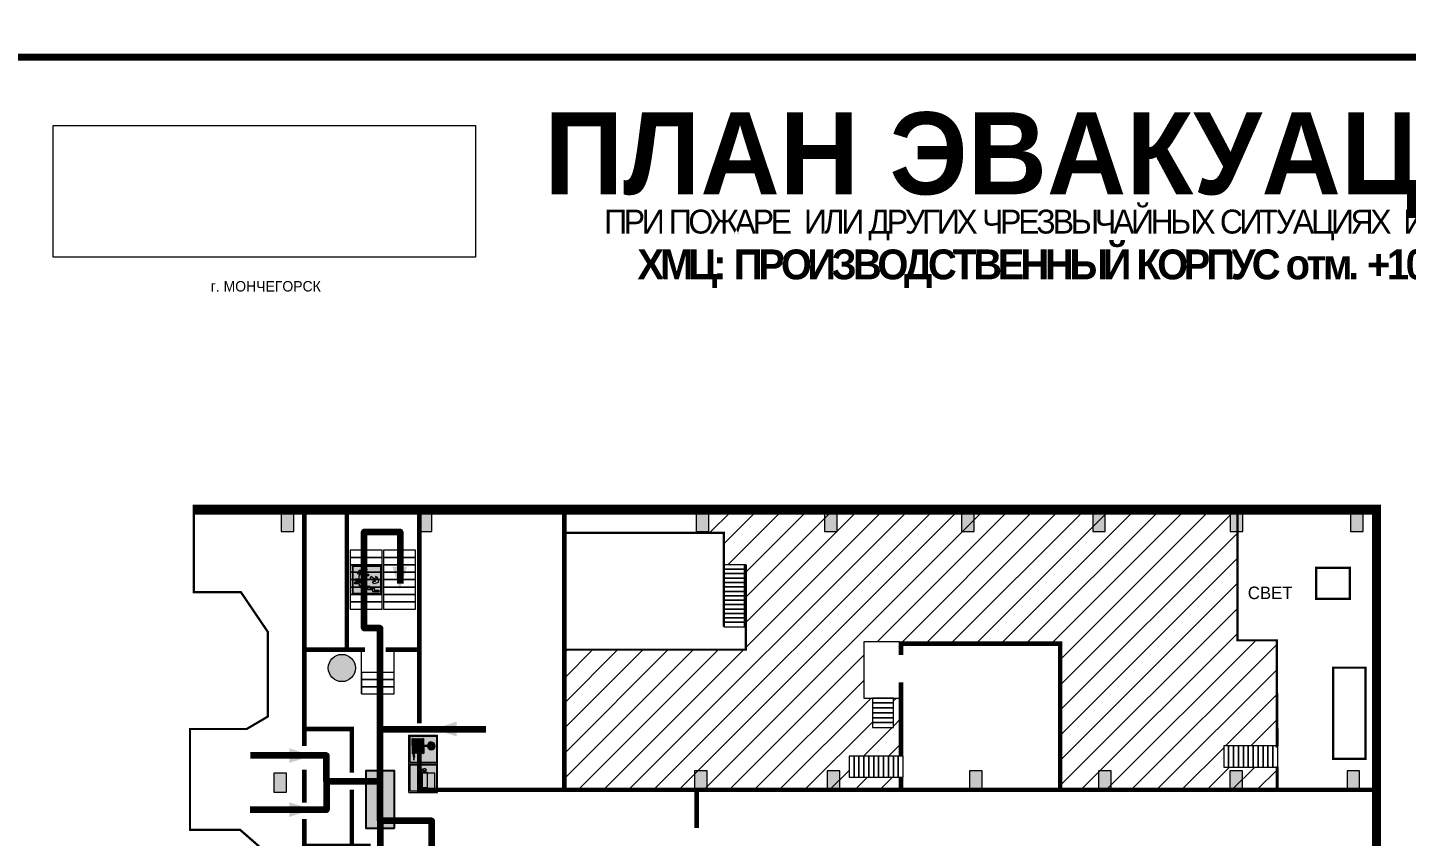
# Model space of a CAD drawing. Header units: millimetres. Extents: x 13114 to 67229, y 22859 to 38520.
# Drawn here: x 24053.7 to 24423.1, y 30291.7 to 30508.5 of the extents above; entities that cross this region are included whole.
import ezdxf

# ---------------------------------------------------------------- set-up
doc = ezdxf.new("R2010")
doc.units = ezdxf.units.MM
doc.layers.add('План_Штампы', color=7, linetype='Continuous')
doc.styles.add('обычный', font='arial.ttf')
picture_1 = doc.add_image_def('image1.jpg', size_in_pixel=(337, 105))

# ---------------------------------------------------------------- blocks, each defined once
blk = doc.blocks.new('A$C7B8C2D5B')
at = {"lineweight": 0}
h = blk.add_hatch(color=5, dxfattribs=at)
h.dxf.hatch_style = 1
h.paths.add_polyline_path([(1.4, -3.02, 1), (-2.11, -3.02, 1)])
at = {"color": 5, "lineweight": 0}
blk.add_circle((-0.36, -3.02), 1.75, dxfattribs=at)
blk = doc.blocks.new('A$C3AD82952')
at = {"true_color": 0xf5f5ff}
h = blk.add_hatch(color=7, dxfattribs=at)
h.dxf.hatch_style = 1
h.paths.add_polyline_path([(8.21, 8.73, 0.414214), (7.89, 9.05), (7.22, 9.05), (7.22, 9.92), (7.59, 9.92, 1), (7.57, 10.36), (7.22, 10.36), (7.22, 10.6), (6.43, 10.6), (6.43, 10.36), (6.01, 10.36), (4.74, 9.59), (4.74, 8.69), (4.98, 8.73), (4.98, 9.26), (6.12, 9.91), (6.43, 9.91), (6.43, 9.05), (5.76, 9.05, 0.414214), (5.44, 8.73), (5.44, 2.2), (8.21, 2.2)], flags=0)
h.paths.add_polyline_path([(12.8, 12.8), (0, 12.8), (0, 0), (12.8, 0)])
h.paths.add_polyline_path([(0.51, 12.29), (12.29, 12.29), (12.29, 0.51), (0.51, 0.51)], flags=16)
h.paths.add_polyline_path([(4.74, 9.59), (6.01, 10.36), (6.43, 10.36), (6.43, 10.6), (7.22, 10.6), (7.22, 10.36), (7.59, 10.36, -0.94586), (7.59, 9.92), (7.22, 9.92), (7.22, 9.05), (7.89, 9.05, -0.414214), (8.21, 8.73), (8.21, 2.2), (5.44, 2.2), (5.44, 8.73, -0.414214), (5.76, 9.05), (6.43, 9.05), (6.43, 9.91), (6.12, 9.91), (4.98, 9.26), (4.98, 8.73), (4.74, 8.69)], flags=0)
h = blk.add_hatch(color=242)
h.dxf.hatch_style = 1
h.paths.add_polyline_path([(12.29, 12.29), (0.51, 12.29), (0.51, 0.51), (12.29, 0.51)])
h.paths.add_polyline_path([(4.74, 8.69), (4.74, 9.59), (6.01, 10.36), (6.43, 10.36), (6.43, 10.6), (7.22, 10.6), (7.22, 10.36), (7.59, 10.36, -0.94586), (7.59, 9.92), (7.22, 9.92), (7.22, 9.05), (7.89, 9.05, -0.414214), (8.21, 8.73), (8.21, 2.2), (5.44, 2.2), (5.44, 8.73, -0.414214), (5.76, 9.05), (6.43, 9.05), (6.43, 9.91), (6.12, 9.91), (4.98, 9.26), (4.98, 8.73)], flags=16)
h = blk.add_hatch(color=7, dxfattribs=at)
h.dxf.hatch_style = 1
h.paths.add_polyline_path([(8.21, 8.73, 0.414214), (7.89, 9.05), (7.22, 9.05), (7.22, 9.92), (7.59, 9.92, 1), (7.57, 10.36), (7.22, 10.36), (7.22, 10.6), (6.43, 10.6), (6.43, 10.36), (6.01, 10.36), (4.74, 9.59), (4.74, 8.69), (4.98, 8.73), (4.98, 9.26), (6.12, 9.91), (6.43, 9.91), (6.43, 9.05), (5.76, 9.05, 0.414214), (5.44, 8.73), (5.44, 2.2), (8.21, 2.2)])
at = {"color": 242, "lineweight": 5}
for p, q in [((0, 0), (0, 12.8)), ((0, 12.8), (12.8, 12.8)), ((12.8, 0), (12.8, 12.8)), ((6.01, 10.36), (4.74, 9.59)), ((4.74, 9.59), (4.74, 8.69)), ((4.74, 8.69), (4.98, 8.73)), ((4.98, 9.26), (6.12, 9.91)), ((4.98, 8.73), (4.98, 9.26)), ((5.44, 2.2), (5.44, 8.73)), ((5.76, 9.05), (6.43, 9.05)), ((6.01, 10.36), (6.43, 10.36)), ((6.12, 9.91), (6.43, 9.91)), ((7.22, 10.6), (6.43, 10.6)), ((6.43, 10.6), (6.43, 10.36)), ((6.43, 9.91), (6.43, 9.05)), ((7.22, 10.36), (7.22, 10.6)), ((7.59, 10.36), (7.22, 10.36)), ((7.22, 9.05), (7.22, 9.92)), ((7.59, 9.92), (7.22, 9.92)), ((7.89, 9.05), (7.22, 9.05)), ((8.21, 2.2), (8.21, 8.73)), ((0, 0), (12.8, 0)), ((5.44, 2.2), (8.21, 2.2))]:
    blk.add_line(p, q, dxfattribs=at)
blk.add_lwpolyline([(0.51, 12.29), (12.29, 12.29), (12.29, 0.51), (0.51, 0.51)], close=True, dxfattribs=at)
for centre, radius, start, end in [((5.76, 8.73), 0.32, 90, 180), ((7.58, 10.14), 0.223, 273.18746, 86.81254), ((7.89, 8.73), 0.32, 0, 90)]:
    blk.add_arc(centre, radius, start, end, dxfattribs=at)
blk = doc.blocks.new('A$C37112FD5')
at = {"true_color": 0xf5f5ff}
h = blk.add_hatch(color=7, dxfattribs=at)
h.dxf.hatch_style = 1
h.paths.add_polyline_path([(12.8, -7.4), (0, -7.4), (0, -20.2), (12.8, -20.2)])
h.paths.add_polyline_path([(12.29, -7.91), (12.29, -19.69), (0.51, -19.69), (0.51, -7.91)], flags=16)
h.paths.add_polyline_path([(4.98, -9.04, -0.42597), (5.17, -9.22), (5.17, -12.25), (5.17, -15.29, -0.432244), (4.98, -15.47), (4.83, -15.47, -0.42597), (4.64, -15.29), (4.64, -12.25), (4.64, -9.22, -0.432244), (4.83, -9.04)], flags=0)
h.paths.add_polyline_path([(4.28, -9.22), (4.28, -12.25), (4.28, -15.29, -0.432244), (4.09, -15.47), (3.94, -15.47, -0.42597), (3.75, -15.29), (3.75, -12.25), (3.75, -9.22, -0.432244), (3.94, -9.04), (4.09, -9.04, -0.42597)], flags=0)
h.paths.add_polyline_path([(5.72, -9.04), (5.87, -9.04, -0.42597), (6.06, -9.22), (6.06, -12.25), (6.06, -15.29, -0.432244), (5.87, -15.47), (5.72, -15.47, -0.42597), (5.53, -15.29), (5.53, -12.25), (5.53, -9.22, -0.432244)], flags=0)
h.paths.add_polyline_path([(6.42, -8.9), (6.5, -8.9, -0.42597), (6.69, -9.08), (6.69, -12.03), (8.21, -12.03, -15.824349), (8.21, -12.47), (6.69, -12.47), (6.69, -15.42, -0.432244), (6.5, -15.6), (6.42, -15.6)], flags=0)
h.paths.add_polyline_path([(3.39, -9.22), (3.39, -12.25), (3.39, -15.29, -0.432244), (3.2, -15.47), (3.05, -15.47, -0.42597), (2.85, -15.29), (2.85, -12.25), (2.85, -9.22, -0.432244), (3.05, -9.04), (3.2, -9.04, -0.42597)], flags=0)
h.paths.add_polyline_path([(2.5, -9.22), (2.5, -16.71), (1.96, -16.71), (1.96, -9.22, -0.432244), (2.15, -9.04), (2.31, -9.04, -0.42597)], flags=0)
h.paths.add_polyline_path([(1.61, -8.9), (1.61, -15.6), (1.57, -15.6, -0.42597), (1.37, -15.42), (1.37, -12.03), (1.37, -9.09, -0.432244), (1.57, -8.9)], flags=0)
h.paths.add_polyline_path([(9.76, -10.81), (9.76, -12.03), (8.49, -12.03, -0.336371)], flags=0)
h.paths.add_polyline_path([(8.49, -12.47), (9.76, -12.47), (9.76, -13.7, -0.336371)], flags=0)
h.paths.add_polyline_path([(10.11, -10.81, -0.336371), (11.38, -12.03), (10.11, -12.03)], flags=0)
h.paths.add_polyline_path([(10.11, -12.47), (11.38, -12.47, -0.336371), (10.11, -13.7)], flags=0)
h.paths.add_polyline_path([(2.5, -16.84), (2.5, -17.05), (1.97, -17.05), (1.97, -16.84)], flags=0)
h.paths.add_polyline_path([(2.5, -17.24, -0.033778), (2.24, -18.6, -0.033778), (1.97, -17.24)], flags=0)
h = blk.add_hatch(color=242)
h.dxf.hatch_style = 1
h.paths.add_polyline_path([(12.29, -7.91), (0.51, -7.91), (0.51, -19.69), (12.29, -19.69)])
h.paths.add_polyline_path([(6.42, -15.6), (6.42, -8.9), (6.5, -8.9, -0.42597), (6.69, -9.08), (6.69, -12.03), (8.21, -12.03, -15.824349), (8.21, -12.47), (6.69, -12.47), (6.69, -15.42, -0.432244), (6.5, -15.6)], flags=16)
h.paths.add_polyline_path([(5.87, -15.47), (5.72, -15.47, -0.42597), (5.53, -15.29), (5.53, -12.25), (5.53, -9.22, -0.432244), (5.72, -9.04), (5.87, -9.04, -0.42597), (6.06, -9.22), (6.06, -12.25), (6.06, -15.29, -0.432244)], flags=16)
h.paths.add_polyline_path([(4.98, -15.47), (4.83, -15.47, -0.42597), (4.64, -15.29), (4.64, -12.25), (4.64, -9.22, -0.432244), (4.83, -9.04), (4.98, -9.04, -0.42597), (5.17, -9.22), (5.17, -12.25), (5.17, -15.29, -0.432244)], flags=16)
h.paths.add_polyline_path([(4.09, -15.47), (3.94, -15.47, -0.42597), (3.75, -15.29), (3.75, -12.25), (3.75, -9.22, -0.432244), (3.94, -9.04), (4.09, -9.04, -0.42597), (4.28, -9.22), (4.28, -12.25), (4.28, -15.29, -0.432244)], flags=16)
h.paths.add_polyline_path([(3.2, -15.47), (3.05, -15.47, -0.42597), (2.85, -15.29), (2.85, -12.25), (2.85, -9.22, -0.432244), (3.05, -9.04), (3.2, -9.04, -0.42597), (3.39, -9.22), (3.39, -12.25), (3.39, -15.29, -0.432244)], flags=16)
h.paths.add_polyline_path([(2.5, -17.05), (1.97, -17.05), (1.97, -16.84), (2.5, -16.84)], flags=16)
h.paths.add_polyline_path([(2.5, -17.24, -0.033778), (2.24, -18.6, -0.033778), (1.97, -17.24)], flags=16)
h.paths.add_polyline_path([(2.5, -16.71), (1.96, -16.71), (1.96, -9.22, -0.432244), (2.15, -9.04), (2.31, -9.04, -0.42597), (2.5, -9.22)], flags=16)
h.paths.add_polyline_path([(1.61, -15.6), (1.57, -15.6, -0.42597), (1.37, -15.42), (1.37, -12.03), (1.37, -9.09, -0.432244), (1.57, -8.9), (1.61, -8.9)], flags=16)
h.paths.add_polyline_path([(8.49, -12.47), (9.76, -12.47), (9.76, -13.7, -0.336371)], flags=0)
h.paths.add_polyline_path([(10.11, -13.7), (10.11, -12.47), (11.38, -12.47, -0.336371)], flags=0)
h.paths.add_polyline_path([(8.49, -12.03, -0.336371), (9.76, -10.81), (9.76, -12.03)], flags=0)
h.paths.add_polyline_path([(10.11, -12.03), (10.11, -10.81, -0.336371), (11.38, -12.03)], flags=0)
h = blk.add_hatch(color=7, dxfattribs=at)
h.dxf.hatch_style = 1
h.paths.add_polyline_path([(1.61, -8.9), (1.57, -8.9, 0.432244), (1.37, -9.09), (1.37, -12.03), (1.37, -15.42, 0.42597), (1.57, -15.6), (1.61, -15.6)])
h.paths.add_polyline_path([(2.5, -9.22, 0.42597), (2.31, -9.04), (2.15, -9.04, 0.432244), (1.96, -9.22), (1.96, -16.71), (2.5, -16.71)])
h.paths.add_polyline_path([(2.5, -16.84), (1.97, -16.84), (1.97, -17.05), (2.5, -17.05)])
h.paths.add_polyline_path([(2.5, -17.24), (1.97, -17.24, 0.033778), (2.24, -18.6, 0.033778)])
h.paths.add_polyline_path([(3.39, -12.25), (3.39, -9.22, 0.42597), (3.2, -9.04), (3.05, -9.04, 0.432244), (2.85, -9.22), (2.85, -12.25), (2.85, -15.29, 0.42597), (3.05, -15.47), (3.2, -15.47, 0.432244), (3.39, -15.29)])
h.paths.add_polyline_path([(4.28, -12.25), (4.28, -9.22, 0.42597), (4.09, -9.04), (3.94, -9.04, 0.432244), (3.75, -9.22), (3.75, -12.25), (3.75, -15.29, 0.42597), (3.94, -15.47), (4.09, -15.47, 0.432244), (4.28, -15.29)])
h.paths.add_polyline_path([(5.17, -12.25), (5.17, -9.22, 0.42597), (4.98, -9.04), (4.83, -9.04, 0.432244), (4.64, -9.22), (4.64, -12.25), (4.64, -15.29, 0.42597), (4.83, -15.47), (4.98, -15.47, 0.432244), (5.17, -15.29)])
h.paths.add_polyline_path([(6.06, -12.25), (6.06, -9.22, 0.42597), (5.87, -9.04), (5.72, -9.04, 0.432244), (5.53, -9.22), (5.53, -12.25), (5.53, -15.29, 0.42597), (5.72, -15.47), (5.87, -15.47, 0.432244), (6.06, -15.29)])
h.paths.add_polyline_path([(6.69, -12.47), (8.21, -12.47, 15.824349), (8.21, -12.03), (6.69, -12.03), (6.69, -9.08, 0.42597), (6.5, -8.9), (6.42, -8.9), (6.42, -15.6), (6.5, -15.6, 0.432244), (6.69, -15.42)])
h.paths.add_polyline_path([(8.49, -12.47), (9.76, -12.47), (9.76, -13.7, -0.336371)], flags=16)
h.paths.add_polyline_path([(8.49, -12.03, -0.336371), (9.76, -10.81), (9.76, -12.03)], flags=16)
h.paths.add_polyline_path([(10.11, -12.47), (11.38, -12.47, -0.336371), (10.11, -13.7)], flags=16)
h.paths.add_polyline_path([(10.11, -12.03), (10.11, -10.81, -0.336371), (11.38, -12.03)], flags=16)
h = blk.add_hatch(color=242)
h.dxf.hatch_style = 1
h.paths.add_polyline_path([(9.76, -10.81, 0.336371), (8.49, -12.03), (9.76, -12.03)])
h.paths.add_polyline_path([(10.11, -10.81), (10.11, -12.03), (11.38, -12.03, 0.336371)])
h.paths.add_polyline_path([(11.38, -12.47), (10.11, -12.47), (10.11, -13.7, 0.336371)])
h.paths.add_polyline_path([(9.76, -12.47), (8.49, -12.47, 0.336371), (9.76, -13.7)])
at = {"color": 242, "lineweight": 5}
for p, q in [((0, -20.2), (0, -7.4)), ((0, -7.4), (12.8, -7.4)), ((1.37, -12.03), (1.37, -9.08)), ((1.37, -12.03), (1.37, -15.42)), ((1.57, -8.9), (1.61, -8.9)), ((1.61, -8.9), (1.61, -15.6)), ((1.96, -16.71), (1.96, -9.22)), ((2.15, -9.04), (2.31, -9.04)), ((2.5, -16.71), (2.5, -9.22)), ((2.85, -12.25), (2.85, -9.22)), ((2.85, -12.25), (2.85, -15.29)), ((3.05, -9.04), (3.2, -9.04)), ((3.39, -12.25), (3.39, -9.22)), ((3.39, -12.25), (3.39, -15.29)), ((3.75, -12.25), (3.75, -9.22)), ((3.75, -12.25), (3.75, -15.29)), ((3.94, -9.04), (4.09, -9.04)), ((4.28, -12.25), (4.28, -9.22)), ((4.28, -12.25), (4.28, -15.29)), ((4.64, -12.25), (4.64, -9.22)), ((4.64, -12.25), (4.64, -15.29)), ((4.83, -9.04), (4.98, -9.04)), ((5.17, -12.25), (5.17, -9.22)), ((5.17, -12.25), (5.17, -15.29)), ((5.53, -12.25), (5.53, -9.22)), ((5.53, -12.25), (5.53, -15.29)), ((5.72, -9.04), (5.87, -9.04)), ((6.06, -12.25), (6.06, -9.22)), ((6.06, -12.25), (6.06, -15.29)), ((6.42, -8.9), (6.42, -15.6)), ((6.5, -8.9), (6.42, -8.9)), ((6.69, -12.03), (6.69, -9.08)), ((8.21, -12.03), (6.69, -12.03)), ((9.76, -12.03), (8.49, -12.03)), ((9.76, -10.81), (9.76, -12.03)), ((10.11, -10.81), (10.11, -12.03)), ((11.38, -12.03), (10.11, -12.03)), ((12.8, -20.2), (12.8, -7.4)), ((1.57, -15.6), (1.61, -15.6)), ((1.96, -16.71), (2.5, -16.71)), ((1.97, -16.84), (2.5, -16.84)), ((1.97, -17.05), (1.97, -16.84)), ((2.5, -17.05), (1.97, -17.05)), ((1.97, -17.24), (2.5, -17.24)), ((2.5, -16.84), (2.5, -17.05)), ((3.05, -15.47), (3.2, -15.47)), ((3.94, -15.47), (4.09, -15.47)), ((4.83, -15.47), (4.98, -15.47)), ((5.72, -15.47), (5.87, -15.47)), ((6.42, -15.6), (6.5, -15.6)), ((8.21, -12.47), (6.69, -12.47)), ((6.69, -12.47), (6.69, -15.42)), ((9.76, -12.47), (8.49, -12.47)), ((9.76, -12.47), (9.76, -13.7)), ((11.38, -12.47), (10.11, -12.47)), ((10.11, -12.47), (10.11, -13.7)), ((0, -20.2), (12.8, -20.2))]:
    blk.add_line(p, q, dxfattribs=at)
blk.add_lwpolyline([(0.51, -7.91), (12.29, -7.91), (12.29, -19.69), (0.51, -19.69)], close=True, dxfattribs=at)
for centre, radius, start, end in [((1.56, -9.09), 0.182, 87.10267, 180.60715), ((2.15, -9.22), 0.182, 87.10267, 180.60715), ((2.32, -9.22), 0.182, 359.39285, 92.89733), ((3.04, -9.22), 0.182, 87.10267, 180.60715), ((3.21, -9.22), 0.182, 359.39285, 92.89733), ((3.93, -9.22), 0.182, 87.10267, 180.60715), ((4.1, -9.22), 0.182, 359.39285, 92.89733), ((4.82, -9.22), 0.182, 87.10267, 180.60715), ((4.99, -9.22), 0.182, 359.39285, 92.89733), ((5.71, -9.22), 0.182, 87.10267, 180.60715), ((5.88, -9.22), 0.182, 359.39285, 92.89733), ((6.51, -9.09), 0.182, 359.39285, 92.89733), ((9.93, -12.25), 1.74, 187.23185, 172.76815), ((9.93, -12.25), 1.46, 96.99266, 171.35851), ((9.93, -12.25), 1.46, 8.64149, 83.00734), ((1.56, -15.42), 0.182, 179.39285, 272.89733), ((12.17, -15.98), 10.27, 187.04098, 194.7793), ((-7.7, -15.98), 10.27, 345.2207, 352.95902), ((3.04, -15.29), 0.182, 179.39285, 272.89733), ((3.21, -15.29), 0.182, 267.10267, 0.60715), ((3.93, -15.29), 0.182, 179.39285, 272.89733), ((4.1, -15.29), 0.182, 267.10267, 0.60715), ((4.82, -15.29), 0.182, 179.39285, 272.89733), ((4.99, -15.29), 0.182, 267.10267, 0.60715), ((5.71, -15.29), 0.182, 179.39285, 272.89733), ((5.88, -15.29), 0.182, 267.10267, 0.60715), ((6.51, -15.42), 0.182, 267.10267, 0.60715), ((9.93, -12.25), 1.46, 188.64149, 263.00734), ((9.93, -12.25), 1.46, 276.99266, 351.35851)]:
    blk.add_arc(centre, radius, start, end, dxfattribs=at)
blk = doc.blocks.new('вниз')
at = {"lineweight": 0, "true_color": 0xffffff}
h = blk.add_hatch(color=7, dxfattribs=at)
h.dxf.hatch_style = 1
h.paths.add_polyline_path([(40994.51, -4472.22), (40986.51, -4472.22), (40986.51, -4480.22), (40994.51, -4480.22)])
h.paths.add_polyline_path([(40994.31, -4472.42), (40994.31, -4480.01), (40986.71, -4480.01), (40986.71, -4472.42)], flags=16)
h.paths.add_polyline_path([(40988.43, -4473.53), (40989.43, -4473.53), (40990.19, -4473.96), (40990.19, -4474.6), (40991, -4474.6), (40991, -4475.06), (40989.73, -4475.06), (40989.73, -4474.46), (40989.3, -4475.18), (40990.17, -4475.7), (40990.17, -4477.11), (40989.63, -4477.11), (40989.63, -4476.01), (40988.94, -4475.59), (40988.94, -4476.46), (40988.94, -4476.46), (40987.47, -4476.46), (40987.26, -4476.46), (40987.26, -4475.92), (40988.4, -4475.92), (40988.4, -4475.2), (40989.1, -4473.99), (40988.66, -4473.99), (40988.24, -4474.7), (40987.86, -4474.47), (40988.41, -4473.56)], flags=0)
h.paths.add_polyline_path([(40990.55, -4473.29, -1), (40989.69, -4473.29, -1)], flags=0)
h.paths.add_polyline_path([(40988.85, -4476.89), (40988.85, -4477.43), (40990.1, -4477.43), (40990.1, -4477.99), (40991.34, -4477.99), (40991.34, -4478.54), (40992.59, -4478.54), (40992.59, -4479.09), (40993.83, -4479.09), (40993.83, -4479.52), (40992.17, -4479.52), (40992.17, -4478.97), (40990.91, -4478.97), (40990.91, -4478.41), (40989.68, -4478.41), (40989.68, -4477.86), (40988.43, -4477.86), (40988.43, -4477.31), (40987.6, -4477.31), (40987.18, -4477.31), (40987.18, -4476.89)], flags=0)
h.paths.add_polyline_path([(40991.61, -4475.33), (40993.12, -4476.2), (40992.9, -4475.27), (40993.48, -4475.6), (40993.83, -4476.88), (40992.56, -4477.22), (40991.97, -4476.88), (40992.9, -4476.61), (40991.38, -4475.74), (40991.58, -4475.39)], flags=0)
h.paths.add_polyline_path([(40990.19, -4473.96), (40989.43, -4473.53), (40988.43, -4473.53), (40988.41, -4473.56), (40987.86, -4474.47), (40988.24, -4474.7), (40988.66, -4473.99), (40989.1, -4473.99), (40988.4, -4475.2), (40988.4, -4475.92), (40987.26, -4475.92), (40987.26, -4476.46), (40987.47, -4476.46), (40988.94, -4476.46), (40988.94, -4476.27), (40988.94, -4475.59), (40989.63, -4476.01), (40989.63, -4477.11), (40990.17, -4477.11), (40990.17, -4475.7), (40989.3, -4475.18), (40989.73, -4474.46), (40989.73, -4475.06), (40991, -4475.06), (40991, -4474.6), (40990.19, -4474.6)], flags=0)
h.paths.add_polyline_path([(40990.55, -4473.29, 1), (40989.69, -4473.29, 1)], flags=0)
h.paths.add_polyline_path([(40991.61, -4475.33), (40991.58, -4475.39), (40991.38, -4475.74), (40992.9, -4476.61), (40991.97, -4476.88), (40992.56, -4477.22), (40993.83, -4476.88), (40993.48, -4475.6), (40992.9, -4475.27), (40993.12, -4476.2)], flags=0)
h.paths.add_polyline_path([(40990.1, -4477.43), (40988.85, -4477.43), (40988.85, -4476.89), (40987.18, -4476.89), (40987.18, -4477.31), (40987.6, -4477.31), (40988.43, -4477.31), (40988.43, -4477.86), (40989.68, -4477.86), (40989.68, -4478.41), (40990.91, -4478.41), (40990.91, -4478.97), (40992.17, -4478.97), (40992.17, -4479.52), (40993.83, -4479.52), (40993.83, -4479.09), (40992.59, -4479.09), (40992.59, -4478.54), (40991.34, -4478.54), (40991.34, -4477.99), (40990.1, -4477.99)], flags=0)
at = {"lineweight": 0}
h = blk.add_hatch(color=126, dxfattribs=at)
h.dxf.hatch_style = 1
h.paths.add_polyline_path([(40994.31, -4472.42), (40986.71, -4472.42), (40986.71, -4480.01), (40994.31, -4480.01)])
h.paths.add_polyline_path([(40988.43, -4473.53), (40989.43, -4473.53), (40990.19, -4473.96), (40990.19, -4474.6), (40991, -4474.6), (40991, -4475.06), (40989.73, -4475.06), (40989.73, -4474.46), (40989.3, -4475.18), (40990.17, -4475.7), (40990.17, -4477.11), (40989.63, -4477.11), (40989.63, -4476.01), (40988.94, -4475.59), (40988.94, -4476.46), (40988.94, -4476.46), (40987.47, -4476.46), (40987.26, -4476.46), (40987.26, -4475.92), (40988.4, -4475.92), (40988.4, -4475.2), (40989.1, -4473.99), (40988.66, -4473.99), (40988.24, -4474.7), (40987.86, -4474.47), (40988.41, -4473.56)], flags=16)
h.paths.add_polyline_path([(40990.55, -4473.29, -1), (40989.69, -4473.29, -1)], flags=16)
h.paths.add_polyline_path([(40988.85, -4476.89), (40988.85, -4477.43), (40990.1, -4477.43), (40990.1, -4477.99), (40991.34, -4477.99), (40991.34, -4478.54), (40992.59, -4478.54), (40992.59, -4479.09), (40993.83, -4479.09), (40993.83, -4479.52), (40992.17, -4479.52), (40992.17, -4478.97), (40990.91, -4478.97), (40990.91, -4478.41), (40989.68, -4478.41), (40989.68, -4477.86), (40988.43, -4477.86), (40988.43, -4477.31), (40987.6, -4477.31), (40987.18, -4477.31), (40987.18, -4476.89)], flags=16)
h.paths.add_polyline_path([(40991.61, -4475.33), (40993.12, -4476.2), (40992.9, -4475.27), (40993.48, -4475.6), (40993.83, -4476.88), (40992.56, -4477.22), (40991.97, -4476.88), (40992.9, -4476.61), (40991.38, -4475.74), (40991.58, -4475.39)], flags=16)
at = {"lineweight": 0, "true_color": 0xffffff}
h = blk.add_hatch(color=7, dxfattribs=at)
h.dxf.hatch_style = 1
h.paths.add_polyline_path([(40989.73, -4474.46), (40989.73, -4475.06), (40991, -4475.06), (40991, -4474.6), (40990.19, -4474.6), (40990.19, -4473.96), (40989.43, -4473.53), (40988.43, -4473.53), (40988.41, -4473.56), (40987.86, -4474.47), (40988.24, -4474.7), (40988.66, -4473.99), (40989.1, -4473.99), (40988.4, -4475.2), (40988.4, -4475.92), (40987.26, -4475.92), (40987.26, -4476.46), (40987.47, -4476.46), (40988.94, -4476.46), (40988.94, -4475.59), (40989.63, -4476.01), (40989.63, -4477.11), (40990.17, -4477.11), (40990.17, -4475.7), (40989.3, -4475.18)])
h.paths.add_polyline_path([(40989.69, -4473.29, 1), (40990.55, -4473.29, 1)])
h.paths.add_polyline_path([(40991.61, -4475.33), (40991.58, -4475.39), (40991.38, -4475.74), (40992.9, -4476.61), (40991.97, -4476.88), (40992.56, -4477.22), (40993.83, -4476.88), (40993.48, -4475.6), (40992.9, -4475.27), (40993.12, -4476.2)])
h.paths.add_polyline_path([(40990.1, -4477.43), (40988.85, -4477.43), (40988.85, -4476.89), (40987.18, -4476.89), (40987.18, -4477.31), (40987.6, -4477.31), (40988.43, -4477.31), (40988.43, -4477.86), (40989.68, -4477.86), (40989.68, -4478.41), (40990.91, -4478.41), (40990.91, -4478.97), (40992.17, -4478.97), (40992.17, -4479.52), (40993.83, -4479.52), (40993.83, -4479.09), (40992.59, -4479.09), (40992.59, -4478.54), (40991.34, -4478.54), (40991.34, -4477.99), (40990.1, -4477.99)])
at = {"color": 126, "lineweight": 0}
for points in [[(40986.51, -4472.22), (40994.51, -4472.22), (40994.51, -4480.22), (40986.51, -4480.22)], [(40986.71, -4472.42), (40994.31, -4472.42), (40994.31, -4480.01), (40986.71, -4480.01)]]:
    blk.add_lwpolyline(points, close=True, dxfattribs=at)
for points in [[(40987.47, -4476.46), (40987.26, -4476.46), (40987.26, -4475.92), (40988.4, -4475.92), (40988.4, -4475.2), (40989.1, -4473.99), (40988.66, -4473.99), (40988.24, -4474.7), (40987.86, -4474.47), (40988.41, -4473.56), (40988.43, -4473.53), (40989.43, -4473.53), (40990.19, -4473.96), (40990.19, -4474.6), (40991, -4474.6), (40991, -4475.06), (40989.73, -4475.06), (40989.73, -4474.46), (40989.3, -4475.18), (40990.17, -4475.7), (40990.17, -4477.11), (40989.63, -4477.11), (40989.63, -4476.01), (40988.94, -4475.59), (40988.94, -4476.46)], [(40991.58, -4475.39), (40991.38, -4475.74), (40992.9, -4476.61), (40991.97, -4476.88), (40992.56, -4477.22), (40993.83, -4476.88), (40993.48, -4475.6), (40992.9, -4475.27), (40993.12, -4476.2), (40991.61, -4475.33), (40991.58, -4475.39)], [(40987.6, -4477.31), (40987.18, -4477.31), (40987.18, -4476.89), (40988.85, -4476.89), (40988.85, -4477.43), (40990.1, -4477.43), (40990.1, -4477.99), (40991.34, -4477.99), (40991.34, -4478.54), (40992.59, -4478.54), (40992.59, -4479.09), (40993.83, -4479.09), (40993.83, -4479.52), (40992.17, -4479.52), (40992.17, -4478.97), (40990.91, -4478.97), (40990.91, -4478.41), (40989.68, -4478.41), (40989.68, -4477.86), (40988.43, -4477.86), (40988.43, -4477.31), (40987.6, -4477.31)], [(40987.47, -4476.46), (40988.94, -4476.46), (40988.94, -4476.27)]]:
    blk.add_lwpolyline(points, dxfattribs=at)
blk.add_circle((40990.12, -4473.29), 0.432, dxfattribs=at)
blk = doc.blocks.new('A$C32E8229D')
at = {"true_color": 0xffffff}
blk.add_hatch(color=7, dxfattribs=at).paths.add_polyline_path([(0, 0), (0, -8), (16, -8), (16, 0)])
h = blk.add_hatch(color=126)
h.paths.add_polyline_path([(0.2, -0.2), (15.8, -0.2), (15.8, -7.8), (0.2, -7.8)])
h.paths.add_polyline_path([(13.49, -2.05), (12.08, -2.05), (11.37, -2.63, 0.162397), (11.29, -2.84), (11.29, -3.63), (10.35, -3.63), (10.35, -4.05), (11.68, -4.05), (11.68, -3.48), (12.26, -4.28), (11.29, -5.1), (11.29, -6.78), (11.85, -6.78), (11.85, -5.44), (12.8, -4.64), (12.8, -5.94), (14.46, -5.94), (14.46, -5.39), (13.45, -5.39), (13.45, -3.97), (12.46, -2.59), (13.15, -2.59), (13.69, -3.34), (14.18, -3)], flags=16)
h.paths.add_polyline_path([(10.74, -1.82, 1), (11.8, -1.82, 1)], flags=16)
h.paths.add_polyline_path([(9.39, -3.59), (5.99, -3.59), (6.56, -3.03), (5.91, -3.03), (5.1, -3.83), (5.91, -4.64), (6.56, -4.64), (5.99, -4.09), (9.39, -4.09)], flags=16)
h.paths.add_polyline_path([(4.29, -1.08), (1.72, -1.08), (1.72, -6.6), (4.29, -6.6)], flags=16)
at = {"color": 126}
blk.add_lwpolyline([(16, -8), (0, -8), (0, 0), (16, 0)], close=True, dxfattribs=at)

msp = doc.modelspace()

# ---------------------------------------------------------------- hatches: boundary and pattern name
at = {"lineweight": 0}
h = msp.add_hatch(color=256, dxfattribs=at)
h.dxf.hatch_style = 1
h.paths.add_polyline_path([(24121.67, 30378.6), (24121.67, 30373.48), (24125.05, 30373.48), (24125.05, 30378.6)])
h = msp.add_hatch(color=256, dxfattribs=at)
h.dxf.hatch_style = 1
h.paths.add_polyline_path([(24158.63, 30378.6), (24158.63, 30373.48), (24162.01, 30373.48), (24162.01, 30378.6)])
h = msp.add_hatch(dxfattribs=at)
h.set_pattern_fill('ANSI31', color=256, scale=1.5)
h.set_pattern_definition([(45, (-4948.0367, 16854.699), (-3.36759605, 3.36759605), [])])
h.paths.add_polyline_path([(24246.11, 30341.81), (24197.51, 30341.81), (24197.51, 30304.21), (24287.69, 30304.21), (24287.69, 30307.61), (24273.79, 30307.61), (24273.79, 30313.26), (24287.69, 30313.26), (24287.64, 30328.83), (24285.67, 30328.83), (24285.67, 30320.93), (24280.02, 30320.93), (24280.02, 30328.84), (24277.72, 30328.83), (24277.72, 30343.92), (24330.33, 30343.41), (24330.33, 30304.21), (24388.65, 30304.21), (24388.65, 30310.35), (24374.15, 30310.35), (24374.15, 30316), (24388.65, 30316), (24388.35, 30344.29), (24377.81, 30344.29), (24377.81, 30378.6), (24236.16, 30378.85), (24236.16, 30373.09), (24240.2, 30373.09), (24240.2, 30364.53), (24246.11, 30364.58)])
h = msp.add_hatch(color=256, dxfattribs=at)
h.dxf.hatch_style = 1
h.paths.add_polyline_path([(24232.77, 30378.6), (24232.77, 30373.48), (24236.16, 30373.48), (24236.16, 30378.6)])
h = msp.add_hatch(color=256, dxfattribs=at)
h.dxf.hatch_style = 1
h.paths.add_polyline_path([(24267.17, 30378.6), (24267.17, 30373.48), (24270.55, 30373.48), (24270.55, 30378.6)])
h = msp.add_hatch(color=256, dxfattribs=at)
h.dxf.hatch_style = 1
h.paths.add_polyline_path([(24303.88, 30378.6), (24303.88, 30373.48), (24307.26, 30373.48), (24307.26, 30378.6)])
h = msp.add_hatch(color=256, dxfattribs=at)
h.dxf.hatch_style = 1
h.paths.add_polyline_path([(24339.04, 30378.6), (24339.04, 30373.48), (24342.43, 30373.48), (24342.43, 30378.6)])
h = msp.add_hatch(color=256, dxfattribs=at)
h.dxf.hatch_style = 1
h.paths.add_polyline_path([(24375.89, 30378.6), (24375.89, 30373.48), (24379.27, 30373.48), (24379.27, 30378.6)])
h = msp.add_hatch(color=256, dxfattribs=at)
h.dxf.hatch_style = 1
h.paths.add_polyline_path([(24408.11, 30378.6), (24408.11, 30373.48), (24411.49, 30373.48), (24411.49, 30378.6)])
h = msp.add_hatch(color=256, dxfattribs=at)
h.dxf.hatch_style = 1
h.paths.add_polyline_path([(24119.69, 30308.71), (24119.69, 30303.59), (24123.07, 30303.59), (24123.07, 30308.71)])
h = msp.add_hatch(color=256, dxfattribs=at)
h.dxf.hatch_style = 1
h.paths.add_polyline_path([(24159.39, 30308.71), (24159.39, 30303.59), (24162.77, 30303.59), (24162.77, 30308.71)])
h = msp.add_hatch(color=256, dxfattribs=at)
h.dxf.hatch_style = 1
h.paths.add_polyline_path([(24232.39, 30309.33), (24232.39, 30304.21), (24235.77, 30304.21), (24235.77, 30309.33)])
h = msp.add_hatch(color=256, dxfattribs=at)
h.dxf.hatch_style = 1
h.paths.add_polyline_path([(24267.92, 30309.33), (24267.92, 30304.21), (24271.3, 30304.21), (24271.3, 30309.33)])
h = msp.add_hatch(color=256, dxfattribs=at)
h.dxf.hatch_style = 1
h.paths.add_polyline_path([(24306.08, 30309.33), (24306.08, 30304.21), (24309.47, 30304.21), (24309.47, 30309.33)])
h = msp.add_hatch(color=256, dxfattribs=at)
h.dxf.hatch_style = 1
h.paths.add_polyline_path([(24340.6, 30309.33), (24340.6, 30304.21), (24343.98, 30304.21), (24343.98, 30309.33)])
h = msp.add_hatch(color=256, dxfattribs=at)
h.dxf.hatch_style = 1
h.paths.add_polyline_path([(24375.81, 30309.33), (24375.81, 30304.21), (24379.19, 30304.21), (24379.19, 30309.33)])
h = msp.add_hatch(color=256, dxfattribs=at)
h.dxf.hatch_style = 1
h.paths.add_polyline_path([(24407.18, 30309.33), (24407.18, 30304.21), (24410.56, 30304.21), (24410.56, 30309.33)])

# ---------------------------------------------------------------- linework, layer by layer
at = {"color": 1, "lineweight": 100}
for points in [[(24039.09, 30895.6), (24639.09, 30895.6), (24639.09, 30500.6), (24039.09, 30500.6)], [(24039.09, 30500.6), (24639.09, 30500.6), (24639.09, 30105.6), (24039.09, 30105.6)]]:
    msp.add_lwpolyline(points, close=True, dxfattribs=at)
at = {"lineweight": 0}
for points, const_width in [([(24127.82, 30379.45), (24127.82, 30379.45), (24097.92, 30379.45)], 2.4), ([(24098.26, 30380.64), (24098.26, 30357.18), (24110.86, 30357.18), (24118.05, 30346.56), (24118.05, 30323.87), (24112.39, 30320.54), (24097.19, 30320.54), (24097.19, 30293.51), (24110.63, 30293.51), (24121.03, 30284.43), (24121.03, 30228.26), (24110.83, 30218.85), (24098.51, 30218.85), (24098.51, 30196.98)], 0.6), ([(24099.65, 30196.68), (24197.5, 30196.68), (24415.11, 30196.68), (24415.11, 30379.45), (24127.82, 30379.45)], 2.4), ([(24097.93, 30379.19), (24416.24, 30379.19)], 2.4), ([(24139.2, 30379.45), (24139.2, 30341.8), (24144.06, 30341.8), (24127.82, 30341.8)], 1.2), ([(24127.82, 30379.02), (24127.82, 30316.01)], 1.2), ([(24158.63, 30379.45), (24158.63, 30322.03)], 1.2), ([(24197.51, 30379.45), (24197.51, 30304.21)], 1.2), ([(24377.81, 30379.45), (24377.81, 30344.29), (24388.35, 30344.29), (24388.35, 30315.49)], 0.6), ([(24240.2, 30347.96), (24240.2, 30373.09), (24197.47, 30373.09)], 0.6), ([(24197.51, 30341.81), (24246.11, 30341.81), (24246.11, 30364.58)], 0.6), ([(24287.69, 30340.35), (24287.69, 30343.41), (24330.33, 30343.41), (24330.33, 30304.21)], 1.2), ([(24158.63, 30341.8), (24149.61, 30341.8)], 1.2), ([(24287.69, 30313.26), (24287.69, 30333.02)], 1.2), ([(24127.82, 30320.53), (24140.58, 30320.53), (24140.58, 30308.87)], 1.2), ([(24158.63, 30316.55), (24158.63, 30304.21), (24415.11, 30304.21)], 1.2), ([(24388.35, 30304.21), (24388.35, 30310.54)], 0.6), ([(24127.82, 30309.66), (24127.82, 30300.81)], 1.2), ([(24287.69, 30304.21), (24287.69, 30307.61)], 1.2), ([(24140.58, 30304.3), (24140.58, 30289.17), (24145.61, 30289.17), (24127.82, 30289.17)], 1.2), ([(24232.93, 30304.21), (24232.93, 30294.03)], 1.2), ([(24127.82, 30296.38), (24127.82, 30196.68)], 1.2)]:
    msp.add_lwpolyline(points, dxfattribs=dict(at, const_width=const_width))
for points in [[(24121.67, 30373.48), (24125.05, 30373.48), (24125.05, 30378.6), (24121.67, 30378.6)], [(24158.63, 30373.48), (24162.01, 30373.48), (24162.01, 30378.6), (24158.63, 30378.6)], [(24232.77, 30373.48), (24236.16, 30373.48), (24236.16, 30378.6), (24232.77, 30378.6)], [(24267.17, 30373.48), (24270.55, 30373.48), (24270.55, 30378.6), (24267.17, 30378.6)], [(24303.88, 30373.48), (24307.26, 30373.48), (24307.26, 30378.6), (24303.88, 30378.6)], [(24339.04, 30373.48), (24342.43, 30373.48), (24342.43, 30378.6), (24339.04, 30378.6)], [(24375.89, 30373.48), (24379.27, 30373.48), (24379.27, 30378.6), (24375.89, 30378.6)], [(24408.11, 30373.48), (24411.49, 30373.48), (24411.49, 30378.6), (24408.11, 30378.6)], [(24140.14, 30366.5), (24148.7, 30366.5), (24148.7, 30368.48), (24140.14, 30368.48)], [(24140.14, 30364.52), (24148.7, 30364.52), (24148.7, 30366.5), (24140.14, 30366.5)], [(24149.03, 30366.5), (24157.58, 30366.5), (24157.58, 30368.48), (24149.03, 30368.48)], [(24149.03, 30364.52), (24157.58, 30364.52), (24157.58, 30366.5), (24149.03, 30366.5)], [(24140.14, 30362.54), (24148.7, 30362.54), (24148.7, 30364.52), (24140.14, 30364.52)], [(24140.14, 30360.56), (24148.7, 30360.56), (24148.7, 30362.54), (24140.14, 30362.54)], [(24149.03, 30362.54), (24157.58, 30362.54), (24157.58, 30364.52), (24149.03, 30364.52)], [(24149.03, 30360.56), (24157.58, 30360.56), (24157.58, 30362.54), (24149.03, 30362.54)], [(24240.2, 30363.35), (24245.74, 30363.35), (24245.74, 30364.53), (24240.2, 30364.53)], [(24240.2, 30362.17), (24245.74, 30362.17), (24245.74, 30363.35), (24240.2, 30363.35)], [(24240.2, 30360.98), (24245.74, 30360.98), (24245.74, 30362.17), (24240.2, 30362.17)], [(24140.14, 30358.58), (24148.7, 30358.58), (24148.7, 30360.56), (24140.14, 30360.56)], [(24140.14, 30356.6), (24148.7, 30356.6), (24148.7, 30358.58), (24140.14, 30358.58)], [(24149.03, 30358.58), (24157.58, 30358.58), (24157.58, 30360.56), (24149.03, 30360.56)], [(24149.03, 30356.6), (24157.58, 30356.6), (24157.58, 30358.58), (24149.03, 30358.58)], [(24240.2, 30359.8), (24245.74, 30359.8), (24245.74, 30360.98), (24240.2, 30360.98)], [(24240.2, 30358.61), (24245.74, 30358.61), (24245.74, 30359.8), (24240.2, 30359.8)], [(24240.2, 30357.43), (24245.74, 30357.43), (24245.74, 30358.61), (24240.2, 30358.61)], [(24140.14, 30354.62), (24148.7, 30354.62), (24148.7, 30356.6), (24140.14, 30356.6)], [(24149.03, 30354.62), (24157.58, 30354.62), (24157.58, 30356.6), (24149.03, 30356.6)], [(24240.2, 30356.25), (24245.74, 30356.25), (24245.74, 30357.43), (24240.2, 30357.43)], [(24240.2, 30355.06), (24245.74, 30355.06), (24245.74, 30356.25), (24240.2, 30356.25)], [(24240.2, 30353.88), (24245.74, 30353.88), (24245.74, 30355.06), (24240.2, 30355.06)], [(24140.14, 30352.64), (24148.7, 30352.64), (24148.7, 30354.62), (24140.14, 30354.62)], [(24149.03, 30352.64), (24157.58, 30352.64), (24157.58, 30354.62), (24149.03, 30354.62)], [(24240.2, 30352.69), (24245.74, 30352.69), (24245.74, 30353.88), (24240.2, 30353.88)], [(24240.2, 30351.51), (24245.74, 30351.51), (24245.74, 30352.69), (24240.2, 30352.69)], [(24240.2, 30350.33), (24245.74, 30350.33), (24245.74, 30351.51), (24240.2, 30351.51)], [(24240.2, 30349.14), (24245.74, 30349.14), (24245.74, 30350.33), (24240.2, 30350.33)], [(24240.2, 30347.96), (24245.74, 30347.96), (24245.74, 30349.14), (24240.2, 30349.14)], [(24143.12, 30333.78), (24151.87, 30333.78), (24151.87, 30335.69), (24143.12, 30335.69)], [(24143.12, 30331.87), (24151.87, 30331.87), (24151.87, 30333.78), (24143.12, 30333.78)], [(24143.12, 30329.97), (24151.87, 30329.97), (24151.87, 30331.87), (24143.12, 30331.87)], [(24280.02, 30327.52), (24285.67, 30327.52), (24285.67, 30328.84), (24280.02, 30328.84)], [(24280.02, 30326.21), (24285.67, 30326.21), (24285.67, 30327.52), (24280.02, 30327.52)], [(24280.02, 30324.89), (24285.67, 30324.89), (24285.67, 30326.21), (24280.02, 30326.21)], [(24280.02, 30323.57), (24285.67, 30323.57), (24285.67, 30324.89), (24280.02, 30324.89)], [(24280.02, 30322.25), (24285.67, 30322.25), (24285.67, 30323.57), (24280.02, 30323.57)], [(24280.02, 30320.93), (24285.67, 30320.93), (24285.67, 30322.25), (24280.02, 30322.25)], [(24374.15, 30316), (24374.15, 30310.35), (24375.47, 30310.35), (24375.47, 30316)], [(24375.47, 30316), (24375.47, 30310.35), (24376.79, 30310.35), (24376.79, 30316)], [(24376.79, 30316), (24376.79, 30310.35), (24378.1, 30310.35), (24378.1, 30316)], [(24378.1, 30316), (24378.1, 30310.35), (24379.42, 30310.35), (24379.42, 30316)], [(24379.42, 30316), (24379.42, 30310.35), (24380.74, 30310.35), (24380.74, 30316)], [(24380.74, 30316), (24380.74, 30310.35), (24382.06, 30310.35), (24382.06, 30316)], [(24382.06, 30316), (24382.06, 30310.35), (24383.37, 30310.35), (24383.37, 30316)], [(24383.37, 30316), (24383.37, 30310.35), (24384.69, 30310.35), (24384.69, 30316)], [(24384.69, 30316), (24384.69, 30310.35), (24386.01, 30310.35), (24386.01, 30316)], [(24386.01, 30316), (24386.01, 30310.35), (24387.33, 30310.35), (24387.33, 30316)], [(24387.33, 30316), (24387.33, 30310.35), (24388.65, 30310.35), (24388.65, 30316)], [(24273.79, 30313.26), (24273.79, 30307.61), (24275.11, 30307.61), (24275.11, 30313.26)], [(24275.11, 30313.26), (24275.11, 30307.61), (24276.43, 30307.61), (24276.43, 30313.26)], [(24276.43, 30313.26), (24276.43, 30307.61), (24277.75, 30307.61), (24277.75, 30313.26)], [(24277.75, 30313.26), (24277.75, 30307.61), (24279.06, 30307.61), (24279.06, 30313.26)], [(24279.06, 30313.26), (24279.06, 30307.61), (24280.38, 30307.61), (24280.38, 30313.26)], [(24280.38, 30313.26), (24280.38, 30307.61), (24281.7, 30307.61), (24281.7, 30313.26)], [(24281.7, 30313.26), (24281.7, 30307.61), (24283.02, 30307.61), (24283.02, 30313.26)], [(24283.02, 30313.26), (24283.02, 30307.61), (24284.33, 30307.61), (24284.33, 30313.26)], [(24284.33, 30313.26), (24284.33, 30307.61), (24285.65, 30307.61), (24285.65, 30313.26)], [(24285.65, 30313.26), (24285.65, 30307.61), (24286.97, 30307.61), (24286.97, 30313.26)], [(24286.97, 30313.26), (24286.97, 30307.61), (24288.29, 30307.61), (24288.29, 30313.26)], [(24119.69, 30303.59), (24123.07, 30303.59), (24123.07, 30308.71), (24119.69, 30308.71)], [(24159.39, 30303.59), (24162.77, 30303.59), (24162.77, 30308.71), (24159.39, 30308.71)], [(24232.39, 30304.21), (24235.77, 30304.21), (24235.77, 30309.33), (24232.39, 30309.33)], [(24267.92, 30304.21), (24271.3, 30304.21), (24271.3, 30309.33), (24267.92, 30309.33)], [(24306.08, 30304.21), (24309.47, 30304.21), (24309.47, 30309.33), (24306.08, 30309.33)], [(24340.6, 30304.21), (24343.98, 30304.21), (24343.98, 30309.33), (24340.6, 30309.33)], [(24375.81, 30304.21), (24379.19, 30304.21), (24379.19, 30309.33), (24375.81, 30309.33)], [(24407.18, 30304.21), (24410.56, 30304.21), (24410.56, 30309.33), (24407.18, 30309.33)]]:
    msp.add_lwpolyline(points, close=True, dxfattribs=at)
at = {"color": 1, "lineweight": 0}
msp.add_lwpolyline([(24197.51, 30304.21), (24197.51, 30341.81), (24246.11, 30341.81), (24246.11, 30364.58), (24240.2, 30364.53), (24240.2, 30373.09), (24236.16, 30373.09), (24236.16, 30378.85), (24377.81, 30378.6), (24377.81, 30344.29), (24388.35, 30344.29), (24388.65, 30316), (24374.15, 30316), (24374.15, 30310.35), (24388.65, 30310.35), (24388.65, 30304.21), (24330.33, 30304.21), (24330.33, 30343.41), (24277.72, 30343.92), (24277.72, 30328.83), (24280.02, 30328.84), (24280.02, 30320.93), (24285.67, 30320.93), (24285.67, 30328.83), (24287.64, 30328.83), (24287.69, 30313.26), (24273.79, 30313.26), (24273.79, 30307.61), (24287.69, 30307.61), (24287.69, 30304.21), (24197.51, 30304.21), (24197.51, 30341.81)], dxfattribs=at)
at = {"lineweight": 0}
for points in [[(24197.51, 30304.21), (24197.51, 30341.81), (24246.11, 30341.81), (24246.11, 30364.58), (24240.2, 30364.53), (24240.2, 30373.09), (24236.16, 30373.09), (24236.16, 30378.85), (24377.81, 30378.6), (24377.81, 30344.29), (24388.35, 30344.29), (24388.65, 30316), (24374.15, 30316), (24374.15, 30310.35), (24388.65, 30310.35), (24388.65, 30304.21), (24330.33, 30304.21), (24330.33, 30343.41), (24277.72, 30343.92), (24277.72, 30328.83), (24280.02, 30328.84), (24280.02, 30320.93), (24285.67, 30320.93), (24285.67, 30328.83), (24287.64, 30328.83), (24287.69, 30313.26), (24273.79, 30313.26), (24273.79, 30307.61), (24287.69, 30307.61), (24287.69, 30304.21), (24197.51, 30304.21), (24197.51, 30341.81)], [(24287.28, 30343.92), (24277.72, 30343.92), (24277.72, 30328.83), (24287.64, 30328.83)], [(24143.12, 30329.97), (24143.12, 30342.15)], [(24151.87, 30329.97), (24151.87, 30341.3)]]:
    msp.add_lwpolyline(points, dxfattribs=at)
at = {"color": 126, "lineweight": 100, "true_color": 0x008754}
for points in [[(24148.14, 30306.47), (24148.14, 30347.52), (24143.9, 30347.52), (24143.9, 30373.41), (24153.5, 30373.41), (24153.5, 30359.51)], [(24148.14, 30320.52), (24176.47, 30320.52)], [(24148.14, 30295.9), (24148.14, 30306.47), (24133.73, 30306.47), (24133.73, 30313.46), (24113.42, 30313.46)], [(24133.73, 30306.47), (24133.73, 30298.88), (24113.3, 30298.88)], [(24162.01, 30287.06), (24162.01, 30295.9), (24148.14, 30295.9), (24148.14, 30221.47)]]:
    msp.add_lwpolyline(points, dxfattribs=at)
at = {"lineweight": 0, "const_width": 0.6}
for points in [[(24398.91, 30363.74), (24407.94, 30363.74), (24407.94, 30355.39), (24398.91, 30355.39)], [(24403.46, 30336.97), (24412.13, 30336.97), (24412.13, 30312.55), (24403.46, 30312.55)]]:
    msp.add_lwpolyline(points, close=True, dxfattribs=at)
at = {"layer": 'План_Штампы', "color": 126, "true_color": 0x008754}
for points in [[(24151.41, 30364.06), (24155.38, 30364.05), (24153.41, 30357.96)], [(24168.65, 30322.52), (24168.64, 30318.55), (24162.55, 30320.52)], [(24123.78, 30311.42), (24123.79, 30315.39), (24129.88, 30313.42)], [(24123.81, 30296.95), (24123.82, 30300.92), (24129.9, 30298.95)]]:
    msp.add_solid(points, dxfattribs=at)

# ---------------------------------------------------------------- block references
at = {"color": 126, "true_color": 0x008754, "xscale": 0.9600000000000002, "yscale": 0.9600000000000002, "zscale": 0.9600000000000002}
msp.add_blockref('вниз', (-15206.31, 34657.68), dxfattribs=at)
for name, p, xscale, yscale, zscale in [('A$C7B8C2D5B', (24138.66, 30343.2), 2.090322579145432, 2.090322579145432, 2.090322579145432), ('A$C37112FD5', (24155.87, 30323.34), 0.599998464435339, 0.599998464435339, 0.599998464435339), ('A$C3AD82952', (24155.87, 30303.54), 0.6000000000000001, 0.6000000000000001, 0.6000000000000001)]:
    msp.add_blockref(name, p, dxfattribs=dict(xscale=xscale, yscale=yscale, zscale=zscale))
at = {"layer": 'План_Штампы', "color": 126, "true_color": 0x008754, "xscale": -0.9600000000000002, "yscale": 0.9600000000000002, "zscale": 0.9600000000000002, "rotation": 90}
msp.add_blockref('A$C32E8229D', (24144.33, 30309.32), dxfattribs=at)

# ---------------------------------------------------------------- texts
at = {"lineweight": 0, "style": 'обычный'}
for s, insert, char_height, width, attachment_point in [('{\\fProxima Nova Rg|b1|i0|c204|p2;ПЛАН ЭВАКУАЦИИ}', (24192.16, 30485.83), 22, 493.8901, 1), ('\\pi-8.4,l8.4,t8.4;{\\fProxima Nova Rg|b0|i0|c204|p2;г. МОНЧЕГОРСК\\H1.1997x; }', (24117.5, 30439.17), 2.8, 126.6484, 5), ('\\pi-10.08,l10.08,t10.08;{\\fProxima Nova Rg|b0|i0|c204|p2;СВЕТ\\H1.1997x; }', (24386.59, 30357), 3.36, 151.978, 5)]:
    msp.add_mtext(s, dxfattribs=dict(at, insert=insert, char_height=char_height, width=width, attachment_point=attachment_point))
at = {"color": 0, "lineweight": 0, "insert": (24345.64, 30459.9), "char_height": 8, "width": 449.2158, "attachment_point": 5, "style": 'обычный'}
msp.add_mtext('{\\fArial Black|b1|i0|c204|p34;\\H2x;\\T0.85;  \\fArial Narrow|b0|i0|c204|p34;\\H0.8x;\\W0.9;\\P\\fProxima Nova Rg|b0|i0|c204|p2;\\H0.5x;\\W1;\\C256;ПРИ ПОЖАРЕ  ИЛИ ДРУГИХ ЧРЕЗВЫЧАЙНЫХ СИТУАЦИЯХ  ИЗ ПОМЕЩЕНИЙ \\fProxima Nova Rg|b1|i0|c204|p2;\\H1.25x;\\PХМЦ: ПРОИЗВОДСТВЕННЫЙ КОРПУС отм. +10,85; +13,95}', dxfattribs=at)

# ---------------------------------------------------------------- pictures from other files: only their frames are drawn
at = {"color": 7, "lineweight": 0, "true_color": 0xf5f5ff}
image = msp.add_image(picture_1, insert=(24060.58, 30447), size_in_units=(113.11, 35.24), dxfattribs=at)
image.dxf.flags = 7

doc.saveas('drawing.dxf')
